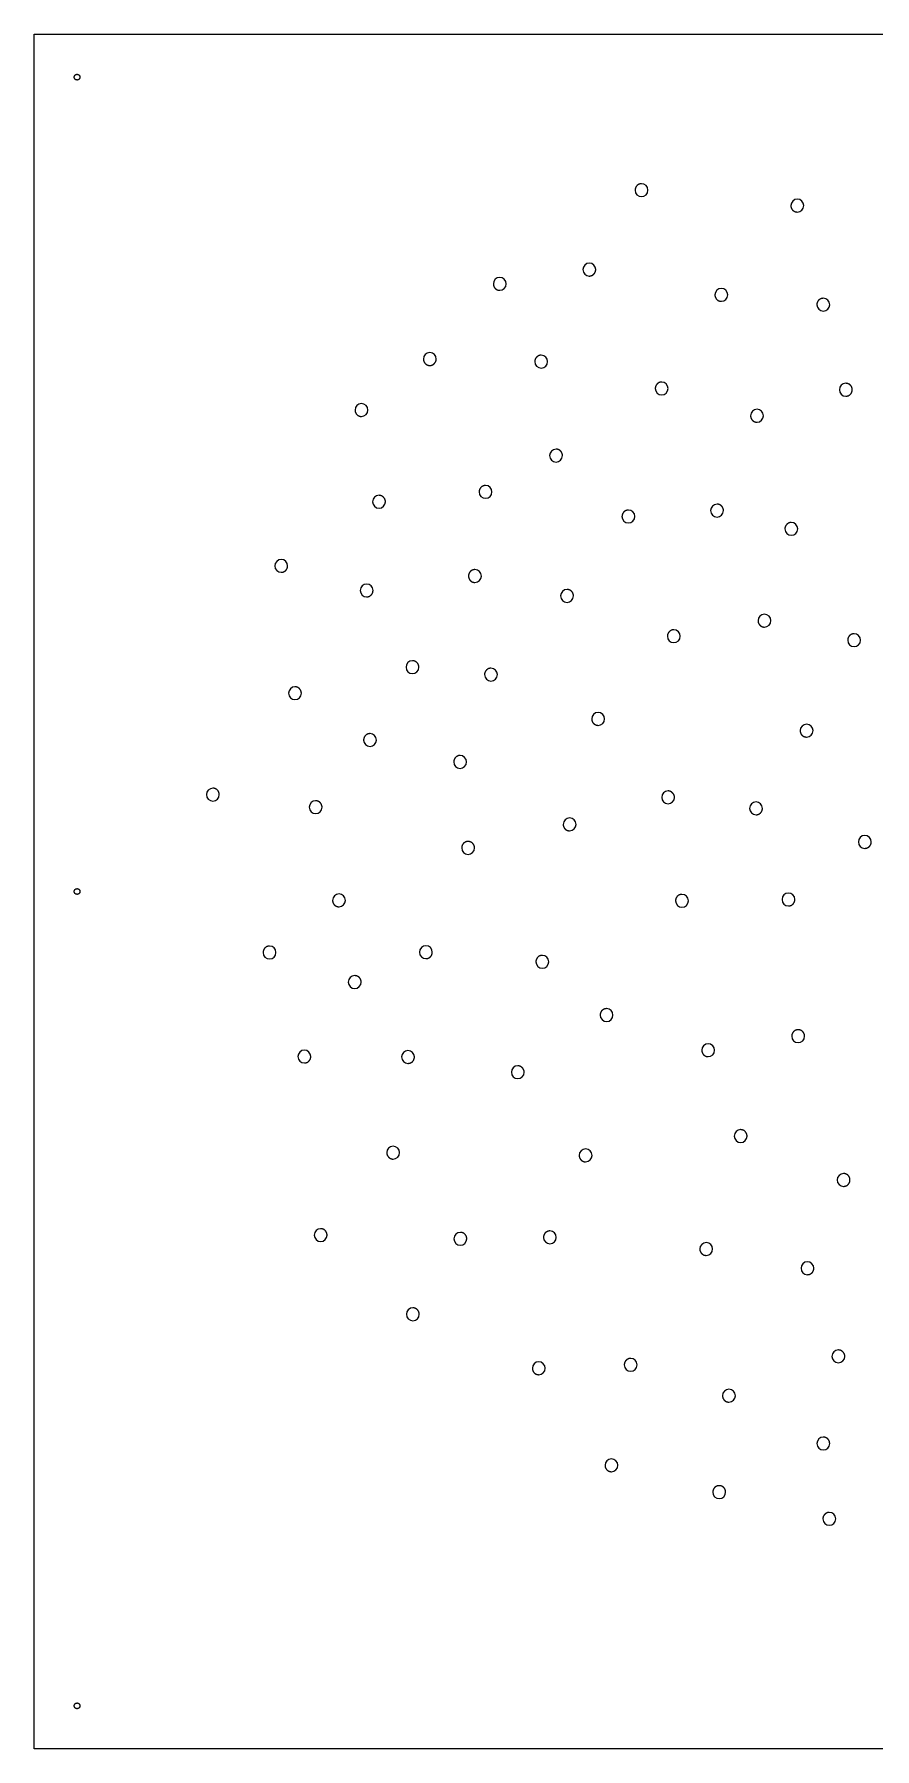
# Model space of a CAD drawing. Header units: millimetres. Extents: x 0 to 1200, y 0 to 1200.
# Drawn here: x 0 to 589, y 0 to 1200 of the extents above; entities that cross this region are included whole.
import ezdxf

# ---------------------------------------------------------------- set-up
doc = ezdxf.new("R2010")
doc.units = ezdxf.units.MM
doc.header["$MEASUREMENT"] = 0
doc.layers.add('Make2D$visible$lines$acier 3mm peint noir mat', color=95, linetype='Continuous', true_color=0x35a252)

msp = doc.modelspace()

# ---------------------------------------------------------------- linework, layer by layer
at = {"layer": 'Make2D$visible$lines$acier 3mm peint noir mat'}
for points, degree in [([(0, 1200), (600, 1200), (1200, 1200)], 2), ([(0, 0), (0, 600), (0, 1200)], 2), ([(429.9, 1090.9), (429.9, 1093.4), (427.8, 1095.4), (425.4, 1095.4)], 3), ([(420.9, 1090.9), (420.9, 1088.4), (422.9, 1086.4), (425.4, 1086.4)], 3), ([(425.4, 1086.4), (427.8, 1086.4), (429.9, 1088.4), (429.9, 1090.9)], 3), ([(534.5, 1084.6), (532, 1084.6), (530, 1082.6), (530, 1080.1)], 3), ([(539, 1080.1), (539, 1082.6), (536.9, 1084.6), (534.5, 1084.6)], 3), ([(534.5, 1075.6), (536.9, 1075.6), (539, 1077.6), (539, 1080.1)], 3), ([(388.8, 1039.8), (386.3, 1039.8), (384.3, 1037.8), (384.3, 1035.3)], 3), ([(384.3, 1035.3), (384.3, 1032.8), (386.3, 1030.8), (388.8, 1030.8)], 3), ([(393.3, 1035.3), (393.3, 1037.8), (391.2, 1039.8), (388.8, 1039.8)], 3), ([(326.1, 1029.8), (323.6, 1029.8), (321.6, 1027.8), (321.6, 1025.3)], 3), ([(330.6, 1025.3), (330.6, 1027.8), (328.5, 1029.8), (326.1, 1029.8)], 3), ([(326.1, 1020.8), (328.5, 1020.8), (330.6, 1022.8), (330.6, 1025.3)], 3), ([(481.3, 1022.1), (478.8, 1022.1), (476.8, 1020.1), (476.8, 1017.6)], 3), ([(485.8, 1017.6), (485.8, 1020.1), (483.8, 1022.1), (481.3, 1022.1)], 3), ([(481.3, 1013.1), (483.8, 1013.1), (485.8, 1015.1), (485.8, 1017.6)], 3), ([(548.2, 1010.7), (548.2, 1008.2), (550.2, 1006.2), (552.7, 1006.2)], 3), ([(557.2, 1010.7), (557.2, 1013.2), (555.2, 1015.2), (552.7, 1015.2)], 3), ([(552.7, 1006.2), (555.2, 1006.2), (557.2, 1008.2), (557.2, 1010.7)], 3), ([(277.1, 977.2), (274.6, 977.2), (272.6, 975.2), (272.6, 972.7)], 3), ([(281.6, 972.7), (281.6, 975.2), (279.6, 977.2), (277.1, 977.2)], 3), ([(359.6, 970.9), (359.6, 973.3), (357.6, 975.4), (355.1, 975.4)], 3), ([(350.6, 970.9), (350.6, 968.4), (352.6, 966.4), (355.1, 966.4)], 3), ([(355.1, 966.4), (357.6, 966.4), (359.6, 968.4), (359.6, 970.9)], 3), ([(435, 952.1), (435, 949.6), (437, 947.6), (439.5, 947.6)], 3), ([(444, 952.1), (444, 954.5), (442, 956.6), (439.5, 956.6)], 3), ([(439.5, 947.6), (442, 947.6), (444, 949.6), (444, 952.1)], 3), ([(568.5, 955.7), (566, 955.7), (564, 953.7), (564, 951.2)], 3), ([(564, 951.2), (564, 948.7), (566, 946.7), (568.5, 946.7)], 3), ([(229.2, 941.5), (226.7, 941.5), (224.7, 939.5), (224.7, 937)], 3), ([(233.7, 937), (233.7, 939.5), (231.7, 941.5), (229.2, 941.5)], 3), ([(229.2, 932.5), (231.7, 932.5), (233.7, 934.5), (233.7, 937)], 3), ([(506.3, 937.5), (503.8, 937.5), (501.8, 935.5), (501.8, 933)], 3), ([(510.8, 933), (510.8, 935.5), (508.7, 937.5), (506.3, 937.5)], 3), ([(506.3, 928.5), (508.7, 928.5), (510.8, 930.5), (510.8, 933)], 3), ([(365.5, 909.6), (363, 909.6), (361, 907.6), (361, 905.1)], 3), ([(361, 905.1), (361, 902.7), (363, 900.6), (365.5, 900.6)], 3), ([(365.5, 900.6), (368, 900.6), (370, 902.7), (370, 905.1)], 3), ([(241.5, 877.3), (239, 877.3), (237, 875.3), (237, 872.8)], 3), ([(311.6, 879.7), (311.6, 877.2), (313.6, 875.2), (316.1, 875.2)], 3), ([(320.6, 879.7), (320.6, 882.2), (318.6, 884.2), (316.1, 884.2)], 3), ([(316.1, 875.2), (318.6, 875.2), (320.6, 877.2), (320.6, 879.7)], 3), ([(237, 872.8), (237, 870.3), (239, 868.3), (241.5, 868.3)], 3), ([(241.5, 868.3), (244, 868.3), (246, 870.3), (246, 872.8)], 3), ([(420.7, 862.5), (420.7, 865), (418.7, 867), (416.2, 867)], 3), ([(478.3, 871.1), (475.8, 871.1), (473.8, 869.1), (473.8, 866.6)], 3), ([(473.8, 866.6), (473.8, 864.1), (475.8, 862.1), (478.3, 862.1)], 3), ([(478.3, 862.1), (480.8, 862.1), (482.8, 864.1), (482.8, 866.6)], 3), ([(411.7, 862.5), (411.7, 860), (413.7, 858), (416.2, 858)], 3), ([(416.2, 858), (418.7, 858), (420.7, 860), (420.7, 862.5)], 3), ([(525.8, 853.8), (525.8, 851.3), (527.8, 849.3), (530.3, 849.3)], 3), ([(534.8, 853.8), (534.8, 856.2), (532.8, 858.3), (530.3, 858.3)], 3), ([(530.3, 849.3), (532.8, 849.3), (534.8, 851.3), (534.8, 853.8)], 3), ([(173, 832.4), (170.5, 832.4), (168.5, 830.4), (168.5, 827.9)], 3), ([(177.5, 827.9), (177.5, 830.4), (175.5, 832.4), (173, 832.4)], 3), ([(168.5, 827.9), (168.5, 825.5), (170.5, 823.4), (173, 823.4)], 3), ([(313.2, 820.8), (313.2, 823.3), (311.2, 825.3), (308.7, 825.3)], 3), ([(308.7, 816.3), (311.2, 816.3), (313.2, 818.3), (313.2, 820.8)], 3), ([(232.8, 815.2), (230.3, 815.2), (228.3, 813.2), (228.3, 810.7)], 3), ([(228.3, 810.7), (228.3, 808.2), (230.3, 806.2), (232.8, 806.2)], 3), ([(237.3, 810.7), (237.3, 813.2), (235.2, 815.2), (232.8, 815.2)], 3), ([(373.2, 811.4), (370.7, 811.4), (368.7, 809.4), (368.7, 806.9)], 3), ([(368.7, 806.9), (368.7, 804.4), (370.7, 802.4), (373.2, 802.4)], 3), ([(373.2, 802.4), (375.7, 802.4), (377.7, 804.4), (377.7, 806.9)], 3), ([(511.5, 794.1), (509, 794.1), (507, 792.1), (507, 789.6)], 3), ([(516, 789.6), (516, 792.1), (514, 794.1), (511.5, 794.1)], 3), ([(452.5, 778.7), (452.5, 781.1), (450.5, 783.2), (448, 783.2)], 3), ([(511.5, 785.1), (514, 785.1), (516, 787.1), (516, 789.6)], 3), ([(578.8, 775.9), (578.8, 778.4), (576.7, 780.4), (574.3, 780.4)], 3), ([(443.5, 778.7), (443.5, 776.2), (445.5, 774.2), (448, 774.2)], 3), ([(448, 774.2), (450.5, 774.2), (452.5, 776.2), (452.5, 778.7)], 3), ([(569.8, 775.9), (569.8, 773.4), (571.8, 771.4), (574.3, 771.4)], 3), ([(574.3, 771.4), (576.7, 771.4), (578.8, 773.4), (578.8, 775.9)], 3), ([(264.9, 761.5), (262.5, 761.5), (260.4, 759.5), (260.4, 757)], 3), ([(260.4, 757), (260.4, 754.5), (262.5, 752.5), (264.9, 752.5)], 3), ([(264.9, 752.5), (267.4, 752.5), (269.4, 754.5), (269.4, 757)], 3), ([(324.4, 751.8), (324.4, 754.3), (322.4, 756.3), (319.9, 756.3)], 3), ([(315.4, 751.8), (315.4, 749.4), (317.4, 747.3), (319.9, 747.3)], 3), ([(319.9, 747.3), (322.4, 747.3), (324.4, 749.4), (324.4, 751.8)], 3), ([(182.6, 743.3), (180.2, 743.3), (178.1, 741.2), (178.1, 738.8)], 3), ([(178.1, 738.8), (178.1, 736.3), (180.2, 734.3), (182.6, 734.3)], 3), ([(182.6, 734.3), (185.1, 734.3), (187.1, 736.3), (187.1, 738.8)], 3), ([(395, 725.3), (392.5, 725.3), (390.5, 723.3), (390.5, 720.8)], 3), ([(399.5, 720.8), (399.5, 723.3), (397.5, 725.3), (395, 725.3)], 3), ([(395, 716.3), (397.5, 716.3), (399.5, 718.3), (399.5, 720.8)], 3), ([(239.7, 706), (239.7, 708.5), (237.7, 710.5), (235.2, 710.5)], 3), ([(541, 717.1), (538.5, 717.1), (536.5, 715.1), (536.5, 712.6)], 3), ([(545.5, 712.6), (545.5, 715.1), (543.5, 717.1), (541, 717.1)], 3), ([(541, 708.1), (543.5, 708.1), (545.5, 710.1), (545.5, 712.6)], 3), ([(230.7, 706), (230.7, 703.5), (232.7, 701.5), (235.2, 701.5)], 3), ([(235.2, 701.5), (237.7, 701.5), (239.7, 703.5), (239.7, 706)], 3), ([(293.8, 690.7), (293.8, 688.2), (295.8, 686.2), (298.3, 686.2)], 3), ([(302.8, 690.7), (302.8, 693.2), (300.8, 695.2), (298.3, 695.2)], 3), ([(298.3, 686.2), (300.8, 686.2), (302.8, 688.2), (302.8, 690.7)], 3), ([(125.1, 672.3), (122.6, 672.3), (120.6, 670.3), (120.6, 667.8)], 3), ([(120.6, 667.8), (120.6, 665.3), (122.6, 663.3), (125.1, 663.3)], 3), ([(125.1, 663.3), (127.6, 663.3), (129.6, 665.3), (129.6, 667.8)], 3), ([(197.1, 663.5), (194.6, 663.5), (192.6, 661.5), (192.6, 659)], 3), ([(444, 670.4), (441.5, 670.4), (439.5, 668.3), (439.5, 665.9)], 3), ([(439.5, 665.9), (439.5, 663.4), (441.5, 661.4), (444, 661.4)], 3), ([(444, 661.4), (446.4, 661.4), (448.5, 663.4), (448.5, 665.9)], 3), ([(505.6, 662.7), (503.1, 662.7), (501.1, 660.7), (501.1, 658.2)], 3), ([(510.1, 658.2), (510.1, 660.7), (508.1, 662.7), (505.6, 662.7)], 3), ([(192.6, 659), (192.6, 656.5), (194.6, 654.5), (197.1, 654.5)], 3), ([(197.1, 654.5), (199.6, 654.5), (201.6, 656.5), (201.6, 659)], 3), ([(375, 651.5), (372.5, 651.5), (370.5, 649.5), (370.5, 647)], 3), ([(379.5, 647), (379.5, 649.5), (377.4, 651.5), (375, 651.5)], 3), ([(501.1, 658.2), (501.1, 655.8), (503.1, 653.7), (505.6, 653.7)], 3), ([(375, 642.5), (377.4, 642.5), (379.5, 644.5), (379.5, 647)], 3), ([(581.8, 639.2), (579.3, 639.2), (577.3, 637.2), (577.3, 634.7)], 3), ([(586.3, 634.7), (586.3, 637.2), (584.3, 639.2), (581.8, 639.2)], 3), ([(299.4, 630.5), (299.4, 628.1), (301.4, 626), (303.9, 626)], 3), ([(303.9, 626), (306.4, 626), (308.4, 628.1), (308.4, 630.5)], 3), ([(577.3, 634.7), (577.3, 632.2), (579.3, 630.2), (581.8, 630.2)], 3), ([(213.5, 598.3), (211, 598.3), (209, 596.2), (209, 593.8)], 3), ([(218, 593.8), (218, 596.2), (215.9, 598.3), (213.5, 598.3)], 3), ([(213.5, 589.3), (215.9, 589.3), (218, 591.3), (218, 593.8)], 3), ([(449.2, 593.5), (449.2, 591), (451.2, 589), (453.7, 589)], 3), ([(458.2, 593.5), (458.2, 596), (456.2, 598), (453.7, 598)], 3), ([(453.7, 589), (456.2, 589), (458.2, 591), (458.2, 593.5)], 3), ([(528.3, 598.9), (525.8, 598.9), (523.8, 596.9), (523.8, 594.4)], 3), ([(523.8, 594.4), (523.8, 591.9), (525.8, 589.9), (528.3, 589.9)], 3), ([(532.8, 594.4), (532.8, 596.9), (530.8, 598.9), (528.3, 598.9)], 3), ([(160.3, 557.3), (160.3, 554.8), (162.3, 552.8), (164.8, 552.8)], 3), ([(169.3, 557.3), (169.3, 559.8), (167.3, 561.8), (164.8, 561.8)], 3), ([(164.8, 552.8), (167.3, 552.8), (169.3, 554.8), (169.3, 557.3)], 3), ([(274.3, 562), (271.9, 562), (269.8, 560), (269.8, 557.5)], 3), ([(269.8, 557.5), (269.8, 555), (271.9, 553), (274.3, 553)], 3), ([(278.8, 557.5), (278.8, 560), (276.8, 562), (274.3, 562)], 3), ([(360.4, 550.8), (360.4, 553.3), (358.4, 555.3), (355.9, 555.3)], 3), ([(224.5, 541.1), (222, 541.1), (220, 539.1), (220, 536.6)], 3), ([(351.4, 550.8), (351.4, 548.3), (353.4, 546.3), (355.9, 546.3)], 3), ([(355.9, 546.3), (358.4, 546.3), (360.4, 548.3), (360.4, 550.8)], 3), ([(220, 536.6), (220, 534.1), (222, 532.1), (224.5, 532.1)], 3), ([(224.5, 532.1), (227, 532.1), (229, 534.1), (229, 536.6)], 3), ([(405.4, 513.5), (405.4, 516), (403.4, 518), (400.9, 518)], 3), ([(396.4, 513.5), (396.4, 511), (398.4, 509), (400.9, 509)], 3), ([(400.9, 509), (403.4, 509), (405.4, 511), (405.4, 513.5)], 3), ([(472.1, 493.4), (469.6, 493.4), (467.6, 491.4), (467.6, 488.9)], 3), ([(476.6, 488.9), (476.6, 491.4), (474.5, 493.4), (472.1, 493.4)], 3), ([(530.6, 498.7), (530.6, 496.3), (532.6, 494.2), (535.1, 494.2)], 3), ([(535.1, 494.2), (537.6, 494.2), (539.6, 496.3), (539.6, 498.7)], 3), ([(189.2, 489), (186.7, 489), (184.7, 486.9), (184.7, 484.5)], 3), ([(184.7, 484.5), (184.7, 482), (186.7, 480), (189.2, 480)], 3), ([(193.7, 484.5), (193.7, 486.9), (191.7, 489), (189.2, 489)], 3), ([(261.8, 488.7), (259.3, 488.7), (257.3, 486.6), (257.3, 484.2)], 3), ([(257.3, 484.2), (257.3, 481.7), (259.3, 479.7), (261.8, 479.7)], 3), ([(266.3, 484.2), (266.3, 486.6), (264.3, 488.7), (261.8, 488.7)], 3), ([(472.1, 484.4), (474.5, 484.4), (476.6, 486.4), (476.6, 488.9)], 3), ([(338.7, 478), (336.2, 478), (334.2, 476), (334.2, 473.5)], 3), ([(334.2, 473.5), (334.2, 471), (336.2, 469), (338.7, 469)], 3), ([(338.7, 469), (341.2, 469), (343.2, 471), (343.2, 473.5)], 3), ([(494.8, 433.3), (492.3, 433.3), (490.3, 431.3), (490.3, 428.8)], 3), ([(251.4, 421.7), (248.9, 421.7), (246.9, 419.7), (246.9, 417.2)], 3), ([(255.9, 417.2), (255.9, 419.7), (253.9, 421.7), (251.4, 421.7)], 3), ([(490.3, 428.8), (490.3, 426.3), (492.3, 424.3), (494.8, 424.3)], 3), ([(494.8, 424.3), (497.3, 424.3), (499.3, 426.3), (499.3, 428.8)], 3), ([(251.4, 412.7), (253.9, 412.7), (255.9, 414.8), (255.9, 417.2)], 3), ([(386.2, 419.8), (383.7, 419.8), (381.7, 417.8), (381.7, 415.3)], 3), ([(390.7, 415.3), (390.7, 417.8), (388.7, 419.8), (386.2, 419.8)], 3), ([(386.2, 410.8), (388.7, 410.8), (390.7, 412.8), (390.7, 415.3)], 3), ([(566.9, 402.6), (564.4, 402.6), (562.4, 400.6), (562.4, 398.1)], 3), ([(562.4, 398.1), (562.4, 395.6), (564.4, 393.6), (566.9, 393.6)], 3), ([(200.6, 364), (198.1, 364), (196.1, 362), (196.1, 359.5)], 3), ([(298.5, 361.4), (296, 361.4), (294, 359.4), (294, 356.9)], 3), ([(365.7, 357.9), (365.7, 360.4), (363.7, 362.4), (361.2, 362.4)], 3), ([(196.1, 359.5), (196.1, 357), (198.1, 355), (200.6, 355)], 3), ([(200.6, 355), (203.1, 355), (205.1, 357), (205.1, 359.5)], 3), ([(294, 356.9), (294, 354.4), (296, 352.4), (298.5, 352.4)], 3), ([(298.5, 352.4), (301, 352.4), (303, 354.4), (303, 356.9)], 3), ([(356.7, 357.9), (356.7, 355.5), (358.7, 353.4), (361.2, 353.4)], 3), ([(361.2, 353.4), (363.7, 353.4), (365.7, 355.5), (365.7, 357.9)], 3), ([(470.7, 354.3), (468.2, 354.3), (466.2, 352.2), (466.2, 349.8)], 3), ([(475.2, 349.8), (475.2, 352.2), (473.2, 354.3), (470.7, 354.3)], 3), ([(470.7, 345.3), (473.2, 345.3), (475.2, 347.3), (475.2, 349.8)], 3), ([(541.6, 340.8), (539.1, 340.8), (537.1, 338.8), (537.1, 336.3)], 3), ([(537.1, 336.3), (537.1, 333.8), (539.1, 331.8), (541.6, 331.8)], 3), ([(546.1, 336.3), (546.1, 338.8), (544.1, 340.8), (541.6, 340.8)], 3), ([(265.2, 308.6), (262.7, 308.6), (260.7, 306.6), (260.7, 304.1)], 3), ([(260.7, 304.1), (260.7, 301.6), (262.7, 299.6), (265.2, 299.6)], 3), ([(265.2, 299.6), (267.7, 299.6), (269.7, 301.6), (269.7, 304.1)], 3), ([(563.3, 279.1), (560.8, 279.1), (558.8, 277.1), (558.8, 274.6)], 3), ([(353.4, 270.8), (350.9, 270.8), (348.9, 268.8), (348.9, 266.3)], 3), ([(357.9, 266.3), (357.9, 268.8), (355.9, 270.8), (353.4, 270.8)], 3), ([(353.4, 261.8), (355.9, 261.8), (357.9, 263.8), (357.9, 266.3)], 3), ([(413.3, 268.7), (413.3, 266.2), (415.3, 264.2), (417.8, 264.2)], 3), ([(422.3, 268.7), (422.3, 271.2), (420.3, 273.2), (417.8, 273.2)], 3), ([(417.8, 264.2), (420.3, 264.2), (422.3, 266.2), (422.3, 268.7)], 3), ([(558.8, 274.6), (558.8, 272.2), (560.8, 270.1), (563.3, 270.1)], 3), ([(563.3, 270.1), (565.8, 270.1), (567.8, 272.2), (567.8, 274.6)], 3), ([(486.6, 251.6), (484.1, 251.6), (482.1, 249.6), (482.1, 247.1)], 3), ([(491.1, 247.1), (491.1, 249.6), (489.1, 251.6), (486.6, 251.6)], 3), ([(486.6, 242.6), (489.1, 242.6), (491.1, 244.6), (491.1, 247.1)], 3), ([(552.7, 218.1), (550.2, 218.1), (548.2, 216.1), (548.2, 213.6)], 3), ([(548.2, 213.6), (548.2, 211.1), (550.2, 209.1), (552.7, 209.1)], 3), ([(552.7, 209.1), (555.2, 209.1), (557.2, 211.1), (557.2, 213.6)], 3), ([(404.3, 202.9), (401.8, 202.9), (399.8, 200.9), (399.8, 198.4)], 3), ([(408.8, 198.4), (408.8, 200.9), (406.8, 202.9), (404.3, 202.9)], 3), ([(404.3, 193.9), (406.8, 193.9), (408.8, 195.9), (408.8, 198.4)], 3), ([(475.3, 179.6), (475.3, 177.1), (477.3, 175.1), (479.8, 175.1)], 3), ([(479.8, 175.1), (482.3, 175.1), (484.3, 177.1), (484.3, 179.6)], 3), ([(552.4, 160.9), (552.4, 158.4), (554.5, 156.4), (556.9, 156.4)], 3), ([(561.4, 160.9), (561.4, 163.4), (559.4, 165.4), (556.9, 165.4)], 3), ([(556.9, 156.4), (559.4, 156.4), (561.4, 158.4), (561.4, 160.9)], 3), ([(1200, 0), (600, 0), (0, 0)], 2)]:
    msp.add_open_spline(points, degree=degree, dxfattribs=at)
for points, weights, knots in [([(32, 1170), (32, 1172), (30, 1172), (28, 1172), (28, 1170), (28, 1168), (30, 1168), (32, 1168), (32, 1170)], [1, 0.707106781186, 1, 0.707106781187, 1, 0.707106781186, 1, 0.707106781187, 1], [0, 0, 0, 3.141593, 3.141593, 6.283185, 6.283185, 9.424778, 9.424778, 12.566371, 12.566371, 12.566371]), ([(425.4, 1095.4), (423.5, 1095.4), (422.2, 1094.1), (420.9, 1092.8), (420.9, 1090.9)], [1, 0.923622513372, 1, 0.923622513372, 1], [-1, -1, -1, 2.535033, 2.535033, 6.070065, 6.070065, 6.070065]), ([(530, 1080.1), (530, 1078.2), (531.3, 1076.9), (532.6, 1075.6), (534.5, 1075.6)], [1, 0.923622513372, 1, 0.923622513372, 1], [0, 0, 0, 3.535033, 3.535033, 7.070065, 7.070065, 7.070065]), ([(388.8, 1030.8), (390.6, 1030.8), (391.9, 1032.1), (393.3, 1033.4), (393.3, 1035.3)], [1, 0.923622513372, 1, 0.923622513372, 1], [1, 1, 1, 4.535033, 4.535033, 8.070065, 8.070065, 8.070065]), ([(321.6, 1025.3), (321.6, 1023.5), (322.9, 1022.1), (324.2, 1020.8), (326.1, 1020.8)], [1, 0.923622513372, 1, 0.923622513372, 1], [0, 0, 0, 3.535033, 3.535033, 7.070065, 7.070065, 7.070065]), ([(476.8, 1017.6), (476.8, 1015.7), (478.1, 1014.4), (479.4, 1013.1), (481.3, 1013.1)], [1, 0.923622513372, 1, 0.923622513372, 1], [0, 0, 0, 3.535033, 3.535033, 7.070065, 7.070065, 7.070065]), ([(552.7, 1015.2), (550.9, 1015.2), (549.5, 1013.9), (548.2, 1012.5), (548.2, 1010.7)], [1, 0.923622513372, 1, 0.923622513372, 1], [-1, -1, -1, 2.535033, 2.535033, 6.070065, 6.070065, 6.070065]), ([(272.6, 972.7), (272.6, 970.9), (273.9, 969.5), (275.2, 968.2), (277.1, 968.2)], [1, 0.923622513372, 1, 0.923622513372, 1], [0, 0, 0, 3.535033, 3.535033, 7.070065, 7.070065, 7.070065]), ([(277.1, 968.2), (278.9, 968.2), (280.2, 969.5), (281.6, 970.9), (281.6, 972.7)], [1, 0.923622513372, 1, 0.923622513372, 1], [7.070065, 7.070065, 7.070065, 10.605098, 10.605098, 14.14013, 14.14013, 14.14013]), ([(355.1, 975.4), (353.3, 975.4), (351.9, 974), (350.6, 972.7), (350.6, 970.9)], [1, 0.923622513372, 1, 0.923622513372, 1], [-1, -1, -1, 2.535033, 2.535033, 6.070065, 6.070065, 6.070065]), ([(439.5, 956.6), (437.6, 956.6), (436.3, 955.2), (435, 953.9), (435, 952.1)], [1, 0.923622513372, 1, 0.923622513372, 1], [-1, -1, -1, 2.535033, 2.535033, 6.070065, 6.070065, 6.070065]), ([(573, 951.2), (573, 953.1), (571.7, 954.4), (570.4, 955.7), (568.5, 955.7)], [1, 0.923622513372, 1, 0.923622513372, 1], [16.14013, 16.14013, 16.14013, 19.675163, 19.675163, 23.210196, 23.210196, 23.210196]), ([(568.5, 946.7), (570.4, 946.7), (571.7, 948), (573, 949.4), (573, 951.2)], [1, 0.923622513372, 1, 0.923622513372, 1], [9.070065, 9.070065, 9.070065, 12.605098, 12.605098, 16.14013, 16.14013, 16.14013]), ([(224.7, 937), (224.7, 935.1), (226, 933.8), (227.4, 932.5), (229.2, 932.5)], [1, 0.923622529549, 1, 0.923622529549, 1], [0, 0, 0, 3.535033, 3.535033, 7.070065, 7.070065, 7.070065]), ([(501.8, 933), (501.8, 931.1), (503.1, 929.8), (504.4, 928.5), (506.3, 928.5)], [1, 0.923622513372, 1, 0.923622513372, 1], [0, 0, 0, 3.535033, 3.535033, 7.070065, 7.070065, 7.070065]), ([(370, 905.1), (370, 907), (368.7, 908.3), (367.3, 909.6), (365.5, 909.6)], [1, 0.923622513372, 1, 0.923622513372, 1], [10.070065, 10.070065, 10.070065, 13.605098, 13.605098, 17.14013, 17.14013, 17.14013]), ([(246, 872.8), (246, 874.7), (244.6, 876), (243.3, 877.3), (241.5, 877.3)], [1, 0.923622513372, 1, 0.923622513372, 1], [-2, -2, -2, 1.535033, 1.535033, 5.070065, 5.070065, 5.070065]), ([(316.1, 884.2), (314.2, 884.2), (312.9, 882.8), (311.6, 881.5), (311.6, 879.7)], [1, 0.923622513372, 1, 0.923622513372, 1], [-1, -1, -1, 2.535033, 2.535033, 6.070065, 6.070065, 6.070065]), ([(416.2, 867), (414.4, 867), (413.1, 865.7), (411.7, 864.4), (411.7, 862.5)], [1, 0.923622513372, 1, 0.923622513372, 1], [-1, -1, -1, 2.535033, 2.535033, 6.070065, 6.070065, 6.070065]), ([(482.8, 866.6), (482.8, 868.5), (481.5, 869.8), (480.2, 871.1), (478.3, 871.1)], [1, 0.923622513372, 1, 0.923622513372, 1], [-2, -2, -2, 1.535033, 1.535033, 5.070065, 5.070065, 5.070065]), ([(530.3, 858.3), (528.4, 858.3), (527.1, 856.9), (525.8, 855.6), (525.8, 853.8)], [1, 0.923622513372, 1, 0.923622513372, 1], [-1, -1, -1, 2.535033, 2.535033, 6.070065, 6.070065, 6.070065]), ([(173, 823.4), (174.9, 823.4), (176.2, 824.8), (177.5, 826.1), (177.5, 827.9)], [1, 0.923622513372, 1, 0.923622513372, 1], [1, 1, 1, 4.535033, 4.535033, 8.070065, 8.070065, 8.070065]), ([(308.7, 825.3), (306.8, 825.3), (305.5, 824), (304.2, 822.7), (304.2, 820.8)], [1, 0.923622513372, 1, 0.923622513372, 1], [-1, -1, -1, 2.535033, 2.535033, 6.070065, 6.070065, 6.070065]), ([(304.2, 820.8), (304.2, 818.9), (305.5, 817.6), (306.8, 816.3), (308.7, 816.3)], [1, 0.923622513372, 1, 0.923622513372, 1], [6.070065, 6.070065, 6.070065, 9.605098, 9.605098, 13.14013, 13.14013, 13.14013]), ([(232.8, 806.2), (234.6, 806.2), (235.9, 807.5), (237.3, 808.8), (237.3, 810.7)], [1, 0.923622513372, 1, 0.923622513372, 1], [1, 1, 1, 4.535033, 4.535033, 8.070065, 8.070065, 8.070065]), ([(377.7, 806.9), (377.7, 808.8), (376.4, 810.1), (375, 811.4), (373.2, 811.4)], [1, 0.923622513372, 1, 0.923622531582, 0.99999996358], [-2, -2, -2, 1.535033, 1.535033, 5.070065, 5.070065, 5.070065]), ([(448, 783.2), (446.1, 783.2), (444.8, 781.8), (443.5, 780.5), (443.5, 778.7)], [1, 0.923622513372, 1, 0.923622513372, 1], [-1, -1, -1, 2.535033, 2.535033, 6.070065, 6.070065, 6.070065]), ([(507, 789.6), (507, 787.7), (508.3, 786.4), (509.6, 785.1), (511.5, 785.1)], [1, 0.923622513372, 1, 0.923622513372, 1], [0, 0, 0, 3.535033, 3.535033, 7.070065, 7.070065, 7.070065]), ([(574.3, 780.4), (572.4, 780.4), (571.1, 779.1), (569.8, 777.8), (569.8, 775.9)], [1, 0.923622513372, 1, 0.923622513372, 1], [-1, -1, -1, 2.535033, 2.535033, 6.070065, 6.070065, 6.070065]), ([(269.4, 757), (269.4, 758.9), (268.1, 760.2), (266.8, 761.5), (264.9, 761.5)], [1, 0.923622513372, 1, 0.923622513372, 1], [10.070065, 10.070065, 10.070065, 13.605098, 13.605098, 17.14013, 17.14013, 17.14013]), ([(319.9, 756.3), (318.1, 756.3), (316.8, 755), (315.4, 753.7), (315.4, 751.8)], [1, 0.923622513372, 1, 0.923622513372, 1], [-1, -1, -1, 2.535033, 2.535033, 6.070065, 6.070065, 6.070065]), ([(187.1, 738.8), (187.1, 740.6), (185.8, 741.9), (184.5, 743.3), (182.6, 743.3)], [1, 0.923622513372, 1, 0.923622513372, 1], [-2, -2, -2, 1.535033, 1.535033, 5.070065, 5.070065, 5.070065]), ([(390.5, 720.8), (390.5, 718.9), (391.8, 717.6), (393.2, 716.3), (395, 716.3)], [1, 0.923622513372, 1, 0.923622513372, 1], [0, 0, 0, 3.535033, 3.535033, 7.070065, 7.070065, 7.070065]), ([(235.2, 710.5), (233.4, 710.5), (232, 709.2), (230.7, 707.9), (230.7, 706)], [1, 0.923622513372, 1, 0.923622513372, 1], [-1, -1, -1, 2.535033, 2.535033, 6.070065, 6.070065, 6.070065]), ([(536.5, 712.6), (536.5, 710.7), (537.8, 709.4), (539.1, 708.1), (541, 708.1)], [1, 0.923622513372, 1, 0.923622513372, 1], [0, 0, 0, 3.535033, 3.535033, 7.070065, 7.070065, 7.070065]), ([(298.3, 695.2), (296.5, 695.2), (295.2, 693.9), (293.8, 692.5), (293.8, 690.7)], [1, 0.923622513372, 1, 0.923622513372, 1], [-1, -1, -1, 2.535033, 2.535033, 6.070065, 6.070065, 6.070065]), ([(129.6, 667.8), (129.6, 669.7), (128.3, 671), (127, 672.3), (125.1, 672.3)], [1, 0.923622513372, 1, 0.923622513372, 1], [10.070065, 10.070065, 10.070065, 13.605098, 13.605098, 17.14013, 17.14013, 17.14013]), ([(201.6, 659), (201.6, 660.8), (200.3, 662.2), (199, 663.5), (197.1, 663.5)], [1, 0.923622513372, 1, 0.923622513372, 1], [-2, -2, -2, 1.535033, 1.535033, 5.070065, 5.070065, 5.070065]), ([(448.5, 665.9), (448.5, 667.7), (447.1, 669), (445.8, 670.4), (444, 670.4)], [1, 0.923622513372, 1, 0.923622513372, 1], [10.070065, 10.070065, 10.070065, 13.605098, 13.605098, 17.14013, 17.14013, 17.14013]), ([(505.6, 653.7), (507.5, 653.7), (508.8, 655.1), (510.1, 656.4), (510.1, 658.2)], [1, 0.923622513372, 1, 0.923622513372, 1], [1, 1, 1, 4.535033, 4.535033, 8.070065, 8.070065, 8.070065]), ([(370.5, 647), (370.5, 645.2), (371.8, 643.8), (373.1, 642.5), (375, 642.5)], [1, 0.923622529548, 1, 0.923622529548, 1], [0, 0, 0, 3.535033, 3.535033, 7.070065, 7.070065, 7.070065]), ([(303.9, 635), (302, 635), (300.7, 633.7), (299.4, 632.4), (299.4, 630.5)], [1, 0.923622513372, 1, 0.923622513372, 1], [5.070065, 5.070065, 5.070065, 8.605098, 8.605098, 12.14013, 12.14013, 12.14013]), ([(308.4, 630.5), (308.4, 632.4), (307.1, 633.7), (305.8, 635), (303.9, 635)], [1, 0.923622513372, 1, 0.923622513372, 1], [14.14013, 14.14013, 14.14013, 17.675163, 17.675163, 21.210196, 21.210196, 21.210196]), ([(581.8, 630.2), (583.7, 630.2), (585, 631.5), (586.3, 632.8), (586.3, 634.7)], [1, 0.923622513372, 1, 0.923622513372, 1], [1, 1, 1, 4.535033, 4.535033, 8.070065, 8.070065, 8.070065]), ([(30, 602), (28, 602), (28, 600), (28, 598), (30, 598), (32, 598), (32, 600), (32, 602), (30, 602)], [1, 0.707106781186, 1, 0.707106781187, 1, 0.707106781186, 1, 0.707106781186, 1], [0, 0, 0, 3.141593, 3.141593, 6.283185, 6.283185, 9.424778, 9.424778, 12.566371, 12.566371, 12.566371]), ([(209, 593.8), (208.9, 591.9), (210.3, 590.6), (211.6, 589.3), (213.5, 589.3)], [1, 0.923622513372, 1, 0.923622513372, 1], [0, 0, 0, 3.535033, 3.535033, 7.070065, 7.070065, 7.070065]), ([(453.7, 598), (451.8, 598), (450.5, 596.7), (449.2, 595.4), (449.2, 593.5)], [1, 0.923622513372, 1, 0.923622513372, 1], [-1, -1, -1, 2.535033, 2.535033, 6.070065, 6.070065, 6.070065]), ([(528.3, 589.9), (530.1, 589.9), (531.5, 591.2), (532.8, 592.6), (532.8, 594.4)], [1, 0.923622513372, 1, 0.923622513372, 1], [1, 1, 1, 4.535033, 4.535033, 8.070065, 8.070065, 8.070065]), ([(164.8, 561.8), (163, 561.8), (161.6, 560.5), (160.3, 559.2), (160.3, 557.3)], [1, 0.923622513372, 1, 0.923622513372, 1], [-1, -1, -1, 2.535033, 2.535033, 6.070065, 6.070065, 6.070065]), ([(274.3, 553), (276.2, 553), (277.5, 554.3), (278.8, 555.6), (278.8, 557.5)], [1, 0.923622513372, 1, 0.923622513372, 1], [1, 1, 1, 4.535033, 4.535033, 8.070065, 8.070065, 8.070065]), ([(355.9, 555.3), (354, 555.3), (352.7, 554), (351.4, 552.6), (351.4, 550.8)], [1, 0.923622513372, 1, 0.923622513372, 1], [-1, -1, -1, 2.535033, 2.535033, 6.070065, 6.070065, 6.070065]), ([(229, 536.6), (229, 538.5), (227.7, 539.8), (226.3, 541.1), (224.5, 541.1)], [1, 0.923622513372, 1, 0.923622513372, 1], [-2, -2, -2, 1.535033, 1.535033, 5.070065, 5.070065, 5.070065]), ([(400.9, 518), (399, 518), (397.7, 516.7), (396.4, 515.4), (396.4, 513.5)], [1, 0.923622513372, 1, 0.923622513372, 1], [-1, -1, -1, 2.535033, 2.535033, 6.070065, 6.070065, 6.070065]), ([(535.1, 503.2), (533.2, 503.2), (531.9, 501.9), (530.6, 500.6), (530.6, 498.7)], [1, 0.923622513372, 1, 0.923622513372, 1], [0, 0, 0, 3.535033, 3.535033, 7.070065, 7.070065, 7.070065]), ([(539.6, 498.7), (539.6, 500.6), (538.3, 501.9), (537, 503.2), (535.1, 503.2)], [1, 0.923622513372, 1, 0.923622531582, 0.99999996358], [9.070065, 9.070065, 9.070065, 12.605098, 12.605098, 16.14013, 16.14013, 16.14013]), ([(189.2, 480), (191.1, 480), (192.4, 481.3), (193.7, 482.6), (193.7, 484.5)], [1, 0.923622513372, 1, 0.923622513372, 1], [1, 1, 1, 4.535033, 4.535033, 8.070065, 8.070065, 8.070065]), ([(261.8, 479.7), (263.7, 479.7), (265, 481), (266.3, 482.3), (266.3, 484.2)], [1, 0.923622513372, 1, 0.923622513372, 1], [1, 1, 1, 4.535033, 4.535033, 8.070065, 8.070065, 8.070065]), ([(467.6, 488.9), (467.6, 487), (468.9, 485.7), (470.2, 484.4), (472.1, 484.4)], [1, 0.923622513372, 1, 0.923622513372, 1], [0, 0, 0, 3.535033, 3.535033, 7.070065, 7.070065, 7.070065]), ([(343.2, 473.5), (343.2, 475.3), (341.8, 476.7), (340.5, 478), (338.7, 478)], [1, 0.923622513372, 1, 0.923622513372, 1], [10.070065, 10.070065, 10.070065, 13.605098, 13.605098, 17.14013, 17.14013, 17.14013]), ([(499.3, 428.8), (499.3, 430.6), (498, 432), (496.6, 433.3), (494.8, 433.3)], [1, 0.923622513372, 1, 0.923622531582, 0.99999996358], [-2, -2, -2, 1.535033, 1.535033, 5.070065, 5.070065, 5.070065]), ([(246.9, 417.2), (246.9, 415.4), (248.2, 414.1), (249.6, 412.7), (251.4, 412.7)], [1, 0.923622513372, 1, 0.923622513372, 1], [0, 0, 0, 3.535033, 3.535033, 7.070065, 7.070065, 7.070065]), ([(381.7, 415.3), (381.7, 413.4), (383, 412.1), (384.3, 410.8), (386.2, 410.8)], [1, 0.923622513372, 1, 0.923622513372, 1], [0, 0, 0, 3.535033, 3.535033, 7.070065, 7.070065, 7.070065]), ([(571.4, 398.1), (571.4, 400), (570.1, 401.3), (568.8, 402.6), (566.9, 402.6)], [1, 0.923622513372, 1, 0.923622531582, 0.99999996358], [4.070065, 4.070065, 4.070065, 7.605098, 7.605098, 11.14013, 11.14013, 11.14013]), ([(566.9, 393.6), (568.8, 393.6), (570.1, 394.9), (571.4, 396.2), (571.4, 398.1)], [1, 0.923622513372, 1, 0.923622513372, 1], [-3, -3, -3, 0.535033, 0.535033, 4.070065, 4.070065, 4.070065]), ([(205.1, 359.5), (205.1, 361.3), (203.8, 362.7), (202.5, 364), (200.6, 364)], [1, 0.923622513372, 1, 0.923622513372, 1], [10.070065, 10.070065, 10.070065, 13.605098, 13.605098, 17.14013, 17.14013, 17.14013]), ([(303, 356.9), (303, 358.8), (301.7, 360.1), (300.4, 361.4), (298.5, 361.4)], [1, 0.923622513372, 1, 0.923622513372, 1], [10.070065, 10.070065, 10.070065, 13.605098, 13.605098, 17.14013, 17.14013, 17.14013]), ([(361.2, 362.4), (359.4, 362.4), (358, 361.1), (356.7, 359.8), (356.7, 357.9)], [1, 0.923622513372, 1, 0.923622513372, 1], [-1, -1, -1, 2.535033, 2.535033, 6.070065, 6.070065, 6.070065]), ([(466.2, 349.8), (466.2, 347.9), (467.5, 346.6), (468.8, 345.3), (470.7, 345.3)], [1, 0.923622513372, 1, 0.923622513372, 1], [0, 0, 0, 3.535033, 3.535033, 7.070065, 7.070065, 7.070065]), ([(541.6, 331.8), (543.5, 331.8), (544.8, 333.1), (546.1, 334.4), (546.1, 336.3)], [1, 0.923622513372, 1, 0.923622513372, 1], [1, 1, 1, 4.535033, 4.535033, 8.070065, 8.070065, 8.070065]), ([(269.7, 304.1), (269.7, 305.9), (268.4, 307.2), (267, 308.6), (265.2, 308.6)], [1, 0.923622513372, 1, 0.923622531582, 0.99999996358], [-2, -2, -2, 1.535033, 1.535033, 5.070065, 5.070065, 5.070065]), ([(567.8, 274.6), (567.8, 276.5), (566.4, 277.8), (565.1, 279.1), (563.3, 279.1)], [1, 0.923622513372, 1, 0.923622513372, 1], [10.070065, 10.070065, 10.070065, 13.605098, 13.605098, 17.14013, 17.14013, 17.14013]), ([(348.9, 266.3), (348.9, 264.5), (350.2, 263.1), (351.5, 261.8), (353.4, 261.8)], [1, 0.923622513372, 1, 0.923622513372, 1], [-4, -4, -4, -0.464967, -0.464967, 3.070065, 3.070065, 3.070065]), ([(417.8, 273.2), (416, 273.2), (414.6, 271.9), (413.3, 270.6), (413.3, 268.7)], [1, 0.923622513372, 1, 0.923622513372, 1], [-1, -1, -1, 2.535033, 2.535033, 6.070065, 6.070065, 6.070065]), ([(482.1, 247.1), (482.1, 245.2), (483.4, 243.9), (484.7, 242.6), (486.6, 242.6)], [1, 0.923622513372, 1, 0.923622513372, 1], [0, 0, 0, 3.535033, 3.535033, 7.070065, 7.070065, 7.070065]), ([(557.2, 213.6), (557.2, 215.5), (555.9, 216.8), (554.6, 218.1), (552.7, 218.1)], [1, 0.923622513372, 1, 0.923622513372, 1], [-2, -2, -2, 1.535033, 1.535033, 5.070065, 5.070065, 5.070065]), ([(399.8, 198.4), (399.8, 196.5), (401.1, 195.2), (402.5, 193.9), (404.3, 193.9)], [1, 0.923622513372, 1, 0.923622513372, 1], [0, 0, 0, 3.535033, 3.535033, 7.070065, 7.070065, 7.070065]), ([(479.8, 184.1), (477.9, 184.1), (476.6, 182.8), (475.3, 181.5), (475.3, 179.6)], [1, 0.923622513372, 1, 0.923622513372, 1], [0, 0, 0, 3.535033, 3.535033, 7.070065, 7.070065, 7.070065]), ([(484.3, 179.6), (484.3, 181.5), (483, 182.8), (481.7, 184.1), (479.8, 184.1)], [1, 0.923622513372, 1, 0.923622513372, 1], [9.070065, 9.070065, 9.070065, 12.605098, 12.605098, 16.14013, 16.14013, 16.14013]), ([(556.9, 165.4), (555.1, 165.4), (553.8, 164.1), (552.4, 162.8), (552.4, 160.9)], [1, 0.923622513372, 1, 0.923622513372, 1], [-1, -1, -1, 2.535033, 2.535033, 6.070065, 6.070065, 6.070065]), ([(32, 30), (32, 32), (30, 32), (28, 32), (28, 30), (28, 28), (30, 28), (32, 28), (32, 30)], [1, 0.707106781186, 1, 0.707106781187, 1, 0.707106781186, 1, 0.707106781186, 1], [0, 0, 0, 3.141593, 3.141593, 6.283185, 6.283185, 9.424778, 9.424778, 12.566371, 12.566371, 12.566371])]:
    msp.add_rational_spline(points, weights, degree=2, knots=knots, dxfattribs=at)

doc.saveas('drawing.dxf')
